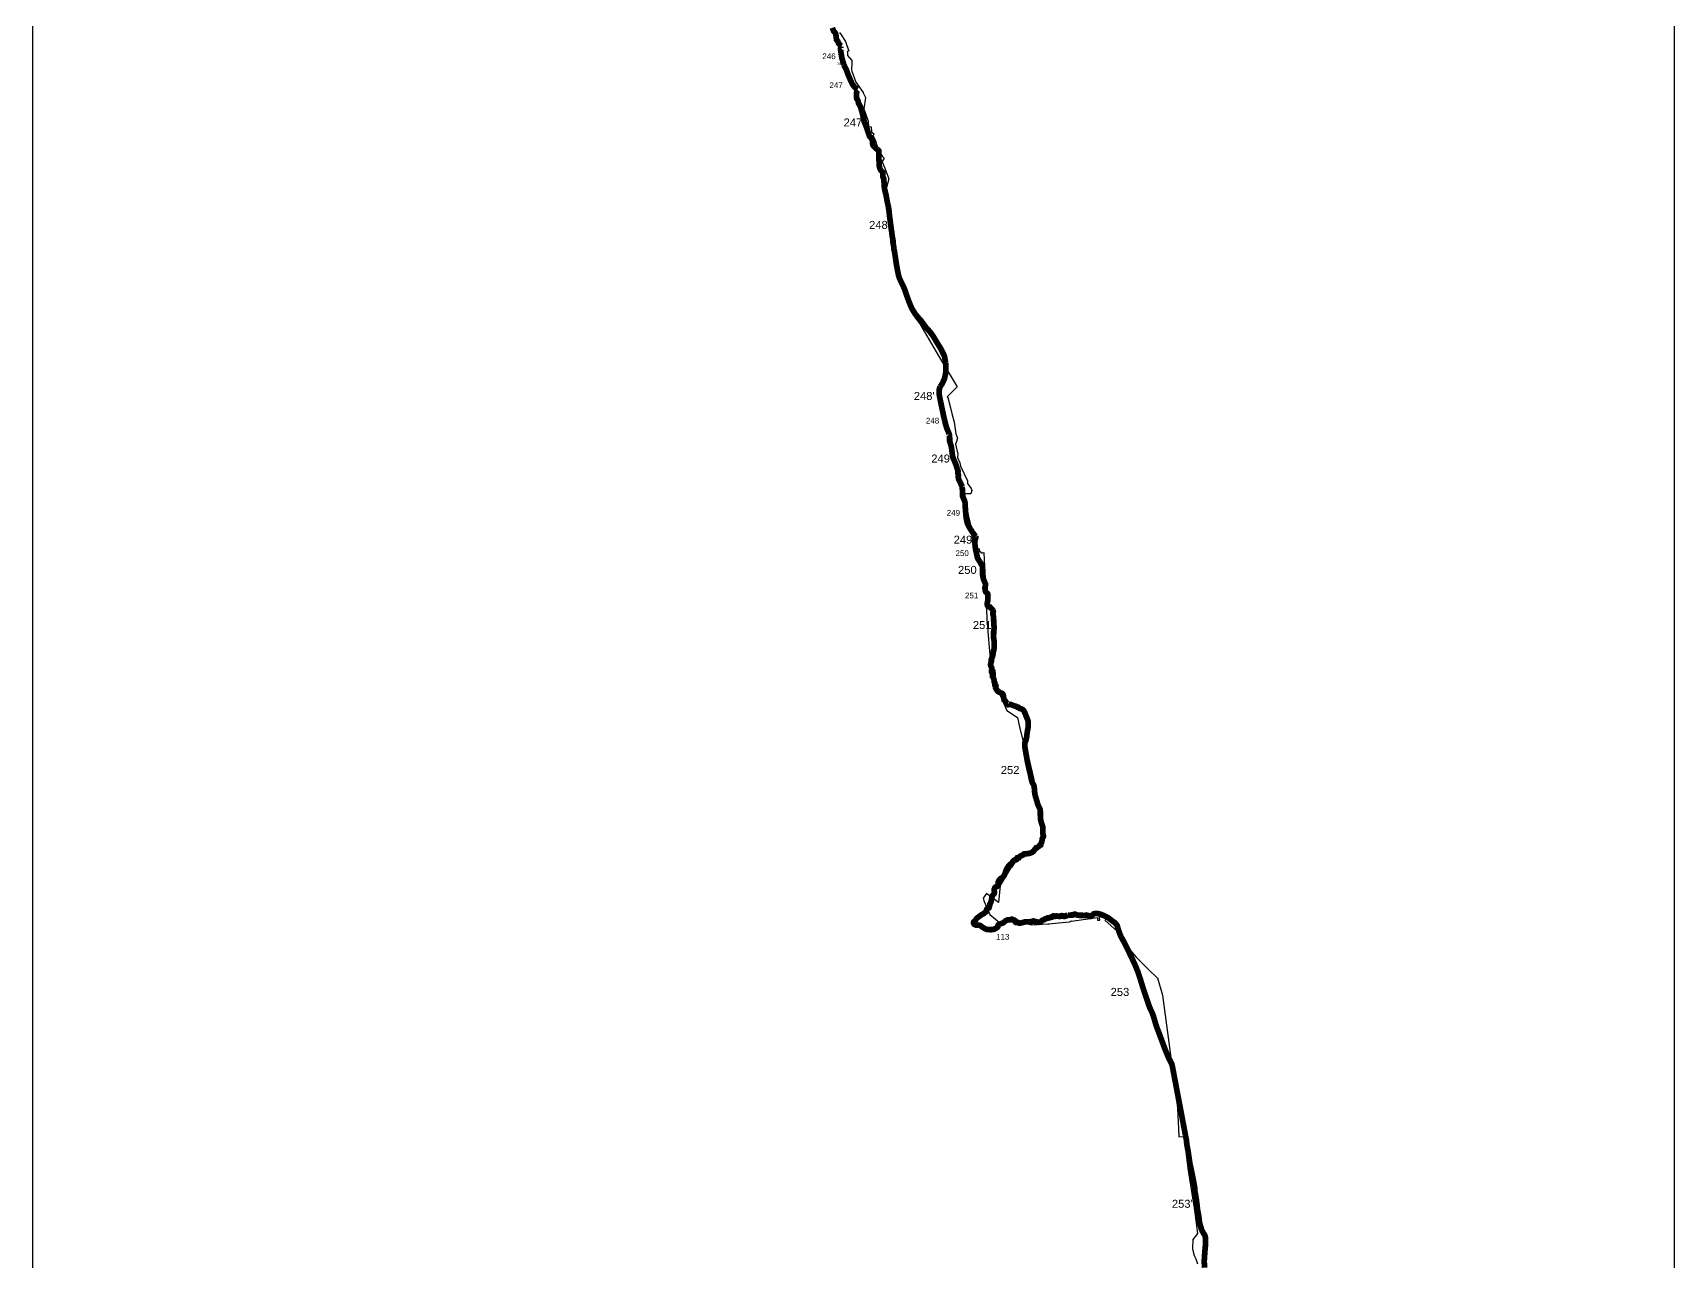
# Model space of a CAD drawing. Header units: metres. Extents: x 290946 to 378809, y 1824167 to 1998918.
# Drawn here: x 307379 to 321738, y 1889894 to 1900637 of the extents above; entities that cross this region are included whole.
import ezdxf

# ---------------------------------------------------------------- set-up
doc = ezdxf.new("R2010")
doc.units = ezdxf.units.M
for name, color, linetype in [('ARTIFICIALLY PROTECTED', 10, 'Continuous'), ('COASTLINE', 5, 'Continuous'), ('DISTRICT BOUNDRY', 86, 'Continuous'), ('NATURALLY PROTECTED', 3, 'Continuous'), ('UNPROTECTED', 130, 'Continuous'), ('UNPROTECTED DUE TO CREEK', 150, 'Continuous')]:
    doc.layers.add(name, color=color, linetype=linetype)
doc.styles.get("Standard").update_dxf_attribs({"font": 'arial.ttf'})
picture_1 = doc.add_image_def('image4.ecw', size_in_pixel=(478612, 2026941.0))

msp = doc.modelspace()

# ---------------------------------------------------------------- linework, layer by layer
at = {"layer": 'ARTIFICIALLY PROTECTED', "const_width": 50, "flags": 128}
for points in [[(314449, 1900504), (314445, 1900500), (314444, 1900498), (314444, 1900497), (314447, 1900481), (314448, 1900469), (314450, 1900460), (314457, 1900416), (314466, 1900388)], [(314474, 1900359), (314475, 1900357), (314481, 1900341), (314488, 1900331), (314495, 1900317), (314502, 1900298), (314508, 1900280), (314518, 1900256), (314530, 1900228), (314534, 1900218), (314549, 1900188), (314560, 1900172), (314569, 1900161), (314587, 1900147), (314595, 1900143)], [(315313, 1897448), (315322, 1897405), (315338, 1897328), (315353, 1897259), (315366, 1897208), (315376, 1897175), (315387, 1897151), (315395, 1897128)], [(315510, 1896667), (315511, 1896636), (315512, 1896588), (315515, 1896578), (315531, 1896543), (315535, 1896524), (315537, 1896477), (315540, 1896441), (315542, 1896425), (315543, 1896409), (315545, 1896394), (315547, 1896381), (315554, 1896350), (315573, 1896311), (315597, 1896272), (315611, 1896254), (315618, 1896243), (315621, 1896238), (315627, 1896231)], [(315622, 1896152), (315624, 1896136), (315628, 1896112), (315639, 1896066), (315643, 1896046), (315652, 1896028), (315662, 1896015)], [(315712, 1895822), (315713, 1895819), (315713, 1895808), (315709, 1895786), (315709, 1895778), (315710, 1895760), (315715, 1895747), (315721, 1895742), (315728, 1895737), (315733, 1895729), (315735, 1895719), (315734, 1895702), (315734, 1895681), (315731, 1895659), (315728, 1895648), (315728, 1895642), (315729, 1895634), (315731, 1895628), (315735, 1895622), (315740, 1895619), (315746, 1895617), (315753, 1895615), (315757, 1895610), (315765, 1895602), (315772, 1895594), (315778, 1895588), (315780, 1895585)]]:
    msp.add_lwpolyline(points, dxfattribs=at)
at = {"layer": 'COASTLINE', "flags": 128}
msp.add_lwpolyline([(314391, 1900645), (314398, 1900637), (314403, 1900628), (314405, 1900618), (314407, 1900601), (314409, 1900584), (314410, 1900577), (314414, 1900571), (314422, 1900561), (314426, 1900549), (314430, 1900542), (314440, 1900532), (314444, 1900527), (314447, 1900522), (314447, 1900514), (314447, 1900502), (314445, 1900500), (314444, 1900498), (314444, 1900497), (314447, 1900481), (314448, 1900469), (314450, 1900460), (314457, 1900416), (314466, 1900388), (314475, 1900357), (314481, 1900341), (314488, 1900331), (314495, 1900317), (314502, 1900298), (314508, 1900280), (314518, 1900256), (314530, 1900228), (314534, 1900218), (314549, 1900188), (314560, 1900172), (314569, 1900161), (314579, 1900149), (314582, 1900143), (314585, 1900134), (314586, 1900124), (314585, 1900111), (314585, 1900094), (314585, 1900084), (314586, 1900065), (314588, 1900059), (314593, 1900053), (314598, 1900044), (314600, 1900034), (314603, 1900020), (314609, 1900010), (314614, 1900001), (314620, 1899988), (314630, 1899956), (314640, 1899917), (314648, 1899883), (314653, 1899856), (314661, 1899841), (314672, 1899811), (314685, 1899772), (314698, 1899733), (314706, 1899724), (314720, 1899710), (314723, 1899704), (314724, 1899680), (314726, 1899663), (314728, 1899656), (314733, 1899648), (314754, 1899626), (314764, 1899619), (314769, 1899616), (314773, 1899613), (314778, 1899609), (314781, 1899604), (314781, 1899594), (314781, 1899585), (314780, 1899558), (314781, 1899545), (314782, 1899512), (314783, 1899484), (314785, 1899468), (314789, 1899452), (314798, 1899434), (314809, 1899423), (314815, 1899415), (314814, 1899407), (314814, 1899407), (314814, 1899397), (314814, 1899389), (314815, 1899380), (314818, 1899372), (314824, 1899361), (314825, 1899344), (314826, 1899319), (314826, 1899301), (314829, 1899281), (314832, 1899263), (314844, 1899216), (314851, 1899175), (314858, 1899141), (314864, 1899116), (314869, 1899082), (314875, 1899027), (314879, 1898999), (314881, 1898982), (314884, 1898956), (314887, 1898937), (314889, 1898920), (314891, 1898906), (314893, 1898899), (314895, 1898891), (314895, 1898879), (314896, 1898866), (314897, 1898858), (314900, 1898848), (314902, 1898835), (314904, 1898823), (314904, 1898804), (314905, 1898794), (314907, 1898786), (314908, 1898782), (314910, 1898770), (314911, 1898763), (314911, 1898759), (314911, 1898753), (314911, 1898747), (314912, 1898742), (314915, 1898735), (314918, 1898719), (314922, 1898692), (314926, 1898667), (314931, 1898633), (314934, 1898612), (314936, 1898601), (314946, 1898548), (314953, 1898514), (314960, 1898493), (314970, 1898470), (314993, 1898424), (315006, 1898393), (315014, 1898371), (315021, 1898348), (315038, 1898302), (315055, 1898258), (315070, 1898224), (315098, 1898179), (315120, 1898152), (315145, 1898125), (315192, 1898062), (315226, 1898024), (315255, 1897985), (315294, 1897920), (315321, 1897877), (315354, 1897810), (315365, 1897749), (315367, 1897670), (315355, 1897614), (315339, 1897578), (315332, 1897565), (315317, 1897543), (315313, 1897533), (315309, 1897520), (315307, 1897508), (315308, 1897485), (315310, 1897464), (315322, 1897405), (315338, 1897328), (315353, 1897259), (315366, 1897208), (315376, 1897175), (315387, 1897151), (315396, 1897127), (315399, 1897110), (315400, 1897089), (315400, 1897066), (315404, 1897052), (315415, 1897015), (315422, 1896961), (315425, 1896935), (315430, 1896918), (315447, 1896880), (315456, 1896857), (315461, 1896842), (315465, 1896826), (315470, 1896816), (315472, 1896810), (315473, 1896802), (315472, 1896794), (315471, 1896789), (315472, 1896783), (315474, 1896781), (315475, 1896777), (315476, 1896772), (315476, 1896764), (315475, 1896753), (315476, 1896743), (315478, 1896737), (315482, 1896725), (315485, 1896719), (315488, 1896714), (315500, 1896688), (315510, 1896667), (315511, 1896636), (315512, 1896588), (315515, 1896578), (315531, 1896543), (315535, 1896524), (315537, 1896477), (315540, 1896441), (315542, 1896425), (315543, 1896409), (315545, 1896394), (315547, 1896381), (315554, 1896350), (315573, 1896311), (315597, 1896272), (315611, 1896254), (315618, 1896243), (315621, 1896238), (315627, 1896231), (315629, 1896226), (315628, 1896219), (315625, 1896210), (315620, 1896202), (315619, 1896195), (315618, 1896192), (315618, 1896189), (315619, 1896184), (315620, 1896175), (315621, 1896164), (315622, 1896152), (315624, 1896136), (315628, 1896112), (315639, 1896066), (315643, 1896046), (315652, 1896028), (315664, 1896012), (315673, 1895995), (315680, 1895985), (315683, 1895977), (315687, 1895966), (315687, 1895954), (315687, 1895933), (315686, 1895913), (315687, 1895901), (315690, 1895886), (315695, 1895861), (315700, 1895847), (315709, 1895829), (315713, 1895819), (315713, 1895808), (315709, 1895786), (315709, 1895778), (315710, 1895760), (315715, 1895747), (315721, 1895742), (315728, 1895737), (315733, 1895729), (315735, 1895719), (315734, 1895702), (315734, 1895681), (315731, 1895659), (315728, 1895648), (315728, 1895642), (315729, 1895634), (315731, 1895628), (315735, 1895622), (315740, 1895619), (315746, 1895617), (315753, 1895615), (315757, 1895610), (315765, 1895602), (315772, 1895594), (315778, 1895588), (315781, 1895583), (315782, 1895575), (315780, 1895566), (315777, 1895561), (315777, 1895557), (315778, 1895551), (315781, 1895545), (315782, 1895536), (315783, 1895519), (315785, 1895501), (315785, 1895489), (315787, 1895461), (315789, 1895434), (315787, 1895413), (315785, 1895402), (315785, 1895387), (315784, 1895365), (315784, 1895353), (315785, 1895346), (315785, 1895341), (315786, 1895335), (315789, 1895317), (315789, 1895289), (315788, 1895251), (315787, 1895240), (315784, 1895231), (315782, 1895223), (315780, 1895208), (315778, 1895196), (315775, 1895183), (315771, 1895173), (315767, 1895164), (315764, 1895155), (315764, 1895150), (315766, 1895145), (315765, 1895141), (315762, 1895131), (315759, 1895122), (315758, 1895112), (315759, 1895102), (315764, 1895092), (315767, 1895085), (315768, 1895080), (315769, 1895075), (315769, 1895072), (315768, 1895069), (315769, 1895068), (315770, 1895067), (315772, 1895065), (315773, 1895064), (315774, 1895062), (315773, 1895061), (315772, 1895060), (315768, 1895056), (315766, 1895052), (315766, 1895048), (315767, 1895046), (315773, 1895044), (315776, 1895042), (315778, 1895040), (315779, 1895038), (315778, 1895034), (315778, 1895029), (315781, 1895026), (315781, 1895024), (315780, 1895021), (315779, 1895019), (315776, 1895018), (315774, 1895016), (315774, 1895013), (315774, 1895010), (315778, 1895007), (315780, 1895001), (315782, 1894996), (315784, 1894990), (315786, 1894985), (315788, 1894978), (315789, 1894973), (315789, 1894968), (315788, 1894965), (315788, 1894962), (315789, 1894960), (315792, 1894957), (315792, 1894956), (315793, 1894955), (315795, 1894952), (315796, 1894949), (315795, 1894944), (315795, 1894939), (315795, 1894936), (315795, 1894934), (315798, 1894931), (315801, 1894928), (315802, 1894926), (315804, 1894925), (315804, 1894923), (315804, 1894919), (315802, 1894917), (315801, 1894914), (315801, 1894911), (315802, 1894909), (315805, 1894905), (315806, 1894902), (315806, 1894900), (315809, 1894895), (315812, 1894892), (315816, 1894884), (315820, 1894879), (315826, 1894875), (315832, 1894871), (315837, 1894870), (315841, 1894867), (315847, 1894864), (315853, 1894862), (315860, 1894859), (315865, 1894854), (315868, 1894847), (315870, 1894840), (315872, 1894827), (315874, 1894817), (315874, 1894808), (315876, 1894802), (315880, 1894799), (315883, 1894796), (315886, 1894794), (315890, 1894788), (315893, 1894782), (315898, 1894772), (315900, 1894767), (315906, 1894761), (315909, 1894760), (315917, 1894762), (315922, 1894763), (315927, 1894764), (315935, 1894763), (315943, 1894759), (315951, 1894755), (315963, 1894752), (315976, 1894748), (315987, 1894742), (315990, 1894740), (315994, 1894740), (315997, 1894740), (316000, 1894739), (316003, 1894737), (316007, 1894732), (316010, 1894729), (316016, 1894727), (316026, 1894725), (316029, 1894724), (316035, 1894721), (316041, 1894717), (316046, 1894712), (316050, 1894706), (316055, 1894695), (316061, 1894682), (316065, 1894672), (316071, 1894655), (316080, 1894635), (316085, 1894621), (316087, 1894605), (316086, 1894563), (316077, 1894511), (316073, 1894474), (316066, 1894447), (316059, 1894433), (316057, 1894419), (316057, 1894400), (316060, 1894376), (316067, 1894337), (316074, 1894297), (316081, 1894258), (316085, 1894240), (316090, 1894217), (316096, 1894190), (316104, 1894161), (316108, 1894140), (316116, 1894101), (316122, 1894081), (316128, 1894070), (316134, 1894060), (316138, 1894051), (316140, 1894040), (316141, 1894023), (316144, 1893990), (316147, 1893970), (316151, 1893957), (316159, 1893931), (316164, 1893913), (316169, 1893896), (316171, 1893890), (316174, 1893880), (316180, 1893868), (316185, 1893859), (316191, 1893845), (316193, 1893827), (316193, 1893795), (316195, 1893759), (316199, 1893740), (316209, 1893710), (316214, 1893695), (316216, 1893679), (316214, 1893655), (316214, 1893643), (316216, 1893631), (316219, 1893621), (316220, 1893608), (316218, 1893603), (316213, 1893597), (316210, 1893589), (316209, 1893580), (316206, 1893563), (316200, 1893547), (316193, 1893538), (316186, 1893528), (316177, 1893520), (316164, 1893510), (316160, 1893510), (316156, 1893509), (316154, 1893505), (316141, 1893490), (316132, 1893478), (316120, 1893469), (316109, 1893464), (316095, 1893460), (316078, 1893458), (316065, 1893457), (316053, 1893456), (316049, 1893455), (316047, 1893453), (316043, 1893448), (316037, 1893445), (316031, 1893441), (316023, 1893439), (316015, 1893436), (316010, 1893431), (316008, 1893426), (316006, 1893423), (315997, 1893423), (315991, 1893422), (315987, 1893417), (315986, 1893412), (315985, 1893409), (315984, 1893406), (315982, 1893405), (315977, 1893404), (315973, 1893403), (315969, 1893403), (315965, 1893400), (315961, 1893397), (315957, 1893395), (315952, 1893388), (315948, 1893381), (315945, 1893375), (315941, 1893370), (315933, 1893367), (315925, 1893360), (315914, 1893348), (315904, 1893333), (315894, 1893315), (315886, 1893290), (315881, 1893275), (315872, 1893260), (315860, 1893249), (315843, 1893238), (315834, 1893228), (315830, 1893220), (315825, 1893210), (315824, 1893200), (315824, 1893189), (315822, 1893178), (315813, 1893171), (315803, 1893167), (315795, 1893159), (315790, 1893147), (315790, 1893133), (315792, 1893120), (315790, 1893109), (315781, 1893100), (315774, 1893089), (315769, 1893079), (315767, 1893063), (315764, 1893047), (315760, 1893032), (315752, 1893018), (315750, 1893005), (315747, 1892992), (315743, 1892983), (315734, 1892980), (315727, 1892976), (315721, 1892966), (315720, 1892953), (315711, 1892944), (315696, 1892933), (315679, 1892924), (315656, 1892908), (315641, 1892896), (315633, 1892889), (315627, 1892878), (315624, 1892871), (315617, 1892867), (315610, 1892861), (315609, 1892852), (315614, 1892841), (315620, 1892839), (315628, 1892834), (315634, 1892832), (315648, 1892832), (315660, 1892832), (315668, 1892829), (315685, 1892816), (315710, 1892801), (315730, 1892795), (315758, 1892793), (315776, 1892794), (315788, 1892797), (315804, 1892805), (315817, 1892814), (315821, 1892819), (315822, 1892827), (315824, 1892834), (315833, 1892841), (315851, 1892847), (315868, 1892853), (315879, 1892862), (315893, 1892873), (315908, 1892879), (315922, 1892879), (315928, 1892879), (315933, 1892881), (315938, 1892883), (315942, 1892885), (315945, 1892885), (315947, 1892884), (315950, 1892882), (315951, 1892881), (315953, 1892881), (315956, 1892881), (315959, 1892880), (315963, 1892879), (315966, 1892877), (315968, 1892874), (315970, 1892873), (315972, 1892872), (315973, 1892871), (315973, 1892869), (315973, 1892867), (315972, 1892865), (315975, 1892860), (315980, 1892856), (315984, 1892856), (315986, 1892856), (315991, 1892857), (315995, 1892857), (316000, 1892856), (316003, 1892853), (316005, 1892851), (316008, 1892850), (316018, 1892850), (316029, 1892854), (316040, 1892856), (316050, 1892860), (316061, 1892861), (316070, 1892862), (316083, 1892861), (316099, 1892862), (316110, 1892863), (316120, 1892866), (316129, 1892869), (316135, 1892869), (316145, 1892866), (316153, 1892861), (316157, 1892860), (316160, 1892861), (316166, 1892861), (316172, 1892858), (316179, 1892857), (316186, 1892858), (316192, 1892860), (316200, 1892865), (316205, 1892870), (316210, 1892875), (316213, 1892877), (316218, 1892878), (316222, 1892879), (316225, 1892880), (316229, 1892884), (316233, 1892887), (316238, 1892889), (316242, 1892889), (316246, 1892890), (316250, 1892893), (316253, 1892895), (316255, 1892896), (316262, 1892895), (316265, 1892896), (316274, 1892897), (316281, 1892902), (316287, 1892904), (316291, 1892904), (316294, 1892904), (316296, 1892907), (316300, 1892910), (316304, 1892911), (316307, 1892913), (316313, 1892913), (316319, 1892911), (316323, 1892910), (316325, 1892910), (316329, 1892912), (316333, 1892913), (316338, 1892913), (316344, 1892912), (316350, 1892912), (316355, 1892910), (316359, 1892909), (316363, 1892909), (316367, 1892910), (316371, 1892912), (316375, 1892915), (316378, 1892916), (316381, 1892915), (316385, 1892913), (316388, 1892913), (316390, 1892914), (316392, 1892914), (316395, 1892913), (316397, 1892911), (316400, 1892910), (316403, 1892910), (316407, 1892910), (316411, 1892911), (316414, 1892915), (316417, 1892916), (316420, 1892916), (316424, 1892916), (316426, 1892916), (316429, 1892918), (316432, 1892919), (316435, 1892920), (316443, 1892920), (316452, 1892920), (316459, 1892919), (316463, 1892919), (316465, 1892919), (316466, 1892921), (316467, 1892923), (316469, 1892924), (316473, 1892924), (316476, 1892923), (316479, 1892923), (316481, 1892925), (316485, 1892926), (316487, 1892926), (316490, 1892927), (316492, 1892928), (316493, 1892929), (316495, 1892929), (316496, 1892929), (316498, 1892927), (316500, 1892926), (316503, 1892925), (316506, 1892925), (316510, 1892923), (316514, 1892922), (316518, 1892921), (316521, 1892921), (316525, 1892921), (316527, 1892920), (316532, 1892919), (316536, 1892919), (316539, 1892918), (316541, 1892919), (316543, 1892919), (316546, 1892919), (316548, 1892919), (316550, 1892918), (316554, 1892919), (316558, 1892920), (316562, 1892919), (316567, 1892917), (316570, 1892917), (316572, 1892918), (316575, 1892918), (316578, 1892918), (316582, 1892917), (316586, 1892917), (316589, 1892918), (316593, 1892920), (316597, 1892921), (316599, 1892920), (316602, 1892918), (316606, 1892918), (316609, 1892918), (316613, 1892917), (316616, 1892915), (316620, 1892913), (316624, 1892913), (316627, 1892912), (316631, 1892909), (316634, 1892909), (316636, 1892910), (316640, 1892912), (316643, 1892915), (316646, 1892917), (316650, 1892923), (316656, 1892928), (316661, 1892932), (316669, 1892934), (316676, 1892935), (316685, 1892935), (316696, 1892934), (316705, 1892932), (316726, 1892926), (316752, 1892915), (316774, 1892904), (316795, 1892892), (316813, 1892877), (316827, 1892866), (316845, 1892854), (316855, 1892843), (316865, 1892830), (316871, 1892810), (316880, 1892779), (316888, 1892758), (316899, 1892731), (316916, 1892702), (316938, 1892660), (316964, 1892608), (316984, 1892565), (317019, 1892491), (317047, 1892424), (317070, 1892353), (317087, 1892298), (317120, 1892199), (317148, 1892116), (317166, 1892078), (317180, 1892044), (317207, 1891953), (317248, 1891844), (317284, 1891747), (317313, 1891677), (317344, 1891616), (317470, 1890959), (317475, 1890912), (317486, 1890854), (317501, 1890749), (317514, 1890690), (317524, 1890642), (317532, 1890602), (317543, 1890541), (317546, 1890503), (317558, 1890434), (317564, 1890384), (317568, 1890346), (317572, 1890326), (317578, 1890293), (317582, 1890266), (317585, 1890234), (317590, 1890216), (317597, 1890192), (317604, 1890170), (317610, 1890156), (317621, 1890137), (317629, 1890126), (317634, 1890115), (317636, 1890107), (317639, 1890089), (317639, 1890069), (317638, 1890039), (317636, 1890018), (317632, 1889975), (317629, 1889924), (317626, 1889890)], dxfattribs=at)
at = {"layer": 'DISTRICT BOUNDRY'}
msp.add_polyline3d([(314436, 1900641, 0), (314452, 1900620, 0), (314489, 1900560, 0), (314519, 1900478, 0), (314504, 1900474, 0), (314507, 1900461, 0), (314505, 1900440, 0), (314545, 1900395, 0), (314543, 1900377, 0), (314541, 1900312, 0), (314544, 1900302, 0), (314579, 1900206, 0), (314643, 1900114, 0), (314643, 1900112, 0), (314665, 1900070, 0), (314649, 1899973, 0), (314687, 1899864, 0), (314690, 1899818, 0), (314712, 1899814, 0), (314715, 1899770, 0), (314739, 1899751, 0), (314729, 1899738, 0), (314749, 1899700, 0), (314774, 1899617, 0), (314766, 1899608, 0), (314771, 1899586, 0), (314802, 1899572, 0), (314808, 1899557, 0), (314826, 1899542, 0), (314809, 1899513, 0), (314810, 1899508, 0), (314833, 1899452, 0), (314868, 1899359, 0), (314841, 1899260, 0), (314891, 1899034, 0), (314892, 1899029, 0), (314897, 1898997, 0), (314918, 1898812, 0), (314920, 1898794, 0), (314920, 1898792, 0), (314923, 1898773, 0), (314937, 1898663, 0), (314941, 1898655, 0), (314932, 1898653, 0), (314942, 1898603, 0), (314946, 1898583, 0), (314955, 1898538, 0), (314959, 1898513, 0), (314963, 1898491, 0), (314970, 1898435, 0), (314984, 1898400, 0), (314998, 1898376, 0), (315006, 1898354, 0), (315020, 1898331, 0), (315026, 1898318, 0), (315033, 1898301, 0), (315046, 1898270, 0), (315051, 1898255, 0), (315074, 1898198, 0), (315079, 1898183, 0), (315084, 1898165, 0), (315095, 1898151, 0), (315137, 1898096, 0), (315139, 1898093, 0), (315302, 1897813, 0), (315466, 1897541, 0), (315423, 1897498, 0), (315378, 1897453, 0), (315389, 1897437, 0), (315388, 1897436, 0), (315406, 1897357, 0), (315420, 1897307, 0), (315439, 1897231, 0), (315455, 1897131, 0), (315469, 1897092, 0), (315458, 1897054, 0), (315450, 1897040, 0), (315472, 1896951, 0), (315469, 1896922, 0), (315490, 1896875, 0), (315495, 1896846, 0), (315556, 1896720, 0), (315557, 1896696, 0), (315589, 1896651, 0), (315594, 1896633, 0), (315587, 1896615, 0), (315586, 1896604, 0), (315565, 1896604, 0), (315543, 1896605, 0), (315531, 1896607, 0), (315548, 1896513, 0), (315562, 1896420, 0), (315579, 1896345, 0), (315591, 1896246, 0), (315604, 1896194, 0), (315615, 1896110, 0), (315643, 1896123, 0), (315657, 1896123, 0), (315660, 1896097, 0), (315667, 1896100, 0), (315674, 1896089, 0), (315688, 1896089, 0), (315698, 1896092, 0), (315702, 1896028, 0), (315712, 1895812, 0), (315718, 1895688, 0), (315726, 1895510, 0), (315743, 1895296, 0), (315768, 1895011, 0), (315784, 1894979, 0), (315828, 1894876, 0), (315900, 1894709, 0), (315992, 1894648, 0), (316015, 1894553, 0), (316046, 1894428, 0), (316062, 1894416, 0), (316134, 1894117, 0), (316195, 1893781, 0), (316222, 1893602, 0), (316212, 1893519, 0), (316172, 1893503, 0), (316003, 1893428, 0), (315940, 1893338, 0), (315937, 1893340, 0), (315843, 1893181, 0), (315826, 1893032, 0), (315722, 1893111, 0), (315692, 1893069, 0), (315702, 1893040, 0), (315733, 1892966, 0), (315751, 1892926, 0), (315851, 1892844, 0), (315953, 1892884, 0), (315957, 1892881, 0), (316114, 1892837, 0), (316259, 1892845, 0), (316271, 1892843, 0), (316352, 1892852, 0), (316448, 1892863, 0), (316457, 1892864, 0), (316462, 1892870, 0), (316465, 1892869, 0), (316692, 1892899, 0), (316693, 1892876, 0), (316713, 1892876, 0), (316712, 1892897, 0), (316715, 1892907, 0), (316769, 1892912, 0), (316759, 1892874, 0), (316861, 1892783, 0), (316924, 1892684, 0), (316982, 1892610, 0), (317030, 1892552, 0), (317140, 1892445, 0), (317217, 1892370, 0), (317218, 1892372, 0), (317262, 1892220, 0), (317261, 1892220, 0), (317335, 1891674, 0), (317342, 1891649, 0), (317394, 1891231, 0), (317406, 1890991, 0), (317406, 1890986, 0), (317406, 1890981, 0), (317449, 1890983, 0), (317487, 1890688, 0), (317542, 1890339, 0), (317567, 1890137, 0), (317527, 1890083, 0), (317525, 1890002, 0), (317529, 1889976, 0), (317539, 1889943, 0), (317552, 1889914, 0), (317568, 1889871, 0)], dxfattribs=at)
at = {"layer": 'NATURALLY PROTECTED', "const_width": 50, "flags": 128}
for points in [[(314374, 1900681), (314382, 1900659), (314386, 1900650), (314391, 1900645), (314398, 1900637), (314403, 1900628), (314405, 1900618), (314407, 1900601), (314409, 1900584), (314410, 1900577), (314414, 1900571), (314422, 1900561), (314426, 1900549), (314430, 1900542), (314440, 1900532), (314444, 1900527), (314448, 1900523), (314455, 1900520)], [(314466, 1900388), (314474, 1900359)], [(314598, 1900135), (314587, 1900122), (314585, 1900111), (314585, 1900094), (314585, 1900084), (314586, 1900065), (314588, 1900059), (314593, 1900053), (314598, 1900044), (314600, 1900034), (314603, 1900020), (314609, 1900010), (314614, 1900001), (314620, 1899988), (314630, 1899956), (314640, 1899917), (314648, 1899883), (314653, 1899856), (314661, 1899841), (314672, 1899811), (314685, 1899772), (314698, 1899733), (314706, 1899724), (314720, 1899710), (314723, 1899704), (314724, 1899680), (314726, 1899663), (314728, 1899656), (314733, 1899648), (314754, 1899626), (314764, 1899619), (314769, 1899616), (314773, 1899613)], [(314781, 1899594), (314781, 1899585), (314780, 1899558), (314781, 1899545), (314782, 1899512), (314783, 1899484), (314785, 1899468), (314789, 1899452), (314798, 1899434), (314809, 1899423), (314815, 1899415), (314814, 1899407), (314814, 1899407), (314814, 1899397), (314814, 1899389), (314815, 1899380), (314818, 1899372), (314824, 1899361), (314825, 1899344), (314826, 1899319), (314826, 1899301), (314829, 1899281), (314832, 1899263), (314844, 1899216), (314851, 1899175), (314858, 1899141), (314864, 1899116), (314869, 1899082), (314875, 1899027), (314879, 1898999), (314881, 1898982), (314884, 1898956), (314887, 1898937), (314889, 1898920), (314891, 1898906), (314893, 1898899), (314895, 1898891), (314895, 1898879), (314896, 1898866), (314897, 1898858), (314900, 1898848), (314902, 1898835), (314904, 1898823), (314904, 1898804), (314905, 1898794), (314907, 1898786), (314908, 1898782), (314910, 1898770), (314911, 1898763), (314911, 1898759), (314911, 1898753), (314911, 1898747), (314912, 1898742), (314915, 1898735), (314918, 1898719), (314922, 1898692), (314926, 1898667), (314931, 1898633), (314934, 1898612), (314936, 1898601), (314946, 1898548), (314953, 1898514), (314960, 1898493), (314970, 1898470), (314993, 1898424), (315006, 1898393), (315014, 1898371), (315021, 1898348), (315038, 1898302), (315055, 1898258), (315070, 1898224), (315098, 1898179), (315120, 1898152), (315145, 1898125), (315192, 1898062), (315226, 1898024), (315255, 1897985), (315294, 1897920), (315321, 1897877), (315354, 1897810), (315365, 1897749)], [(315317, 1897543), (315313, 1897533), (315309, 1897520), (315307, 1897508), (315308, 1897485), (315310, 1897464), (315313, 1897448)], [(315395, 1897128), (315396, 1897127), (315399, 1897110), (315400, 1897089), (315400, 1897066), (315404, 1897052), (315415, 1897015), (315422, 1896961), (315425, 1896935), (315430, 1896918), (315447, 1896880), (315456, 1896857), (315461, 1896842), (315465, 1896826), (315470, 1896816), (315472, 1896810), (315473, 1896802), (315472, 1896794), (315471, 1896789), (315472, 1896783), (315474, 1896781), (315475, 1896777), (315476, 1896772), (315476, 1896764), (315475, 1896753), (315476, 1896743), (315478, 1896737), (315482, 1896725), (315485, 1896719), (315488, 1896714), (315500, 1896688), (315510, 1896667)], [(315627, 1896231), (315627, 1896231), (315629, 1896226), (315628, 1896219), (315625, 1896210), (315620, 1896202), (315619, 1896195), (315618, 1896192), (315618, 1896189), (315619, 1896184), (315620, 1896175), (315621, 1896164), (315622, 1896152)], [(315662, 1896015), (315664, 1896012), (315673, 1895995), (315680, 1895985), (315683, 1895977), (315687, 1895966), (315687, 1895954), (315687, 1895933), (315686, 1895913), (315687, 1895901), (315690, 1895886), (315695, 1895861), (315700, 1895847), (315709, 1895829), (315712, 1895822)], [(315780, 1895585), (315781, 1895583), (315782, 1895575), (315780, 1895566), (315777, 1895561), (315777, 1895557), (315778, 1895551), (315781, 1895545), (315782, 1895536), (315783, 1895519), (315785, 1895501), (315785, 1895489), (315787, 1895461), (315789, 1895434), (315787, 1895413), (315785, 1895402), (315785, 1895387), (315784, 1895365), (315784, 1895353), (315785, 1895346), (315785, 1895341), (315786, 1895335), (315789, 1895317), (315789, 1895307), (315789, 1895289), (315788, 1895251), (315787, 1895240), (315784, 1895231), (315782, 1895223), (315780, 1895208), (315778, 1895196), (315775, 1895183), (315771, 1895173), (315767, 1895164), (315764, 1895155), (315764, 1895150), (315766, 1895145), (315765, 1895141), (315762, 1895131), (315759, 1895122), (315758, 1895112), (315759, 1895102), (315764, 1895092), (315767, 1895085), (315768, 1895080), (315769, 1895075), (315769, 1895072), (315768, 1895069), (315769, 1895068), (315770, 1895067), (315772, 1895065), (315773, 1895064), (315774, 1895062), (315773, 1895061), (315772, 1895060), (315768, 1895056), (315766, 1895052), (315766, 1895048), (315767, 1895046), (315773, 1895044), (315776, 1895042), (315778, 1895040), (315779, 1895038), (315778, 1895034), (315778, 1895029), (315781, 1895026), (315781, 1895024), (315780, 1895021), (315779, 1895019), (315776, 1895018), (315774, 1895016), (315774, 1895013), (315774, 1895010), (315778, 1895007), (315780, 1895001), (315782, 1894996), (315784, 1894990), (315786, 1894985), (315788, 1894978), (315789, 1894973), (315789, 1894968), (315788, 1894965), (315788, 1894962), (315789, 1894960), (315792, 1894957), (315792, 1894956), (315793, 1894955), (315795, 1894952), (315796, 1894949), (315795, 1894944), (315795, 1894939), (315795, 1894936), (315795, 1894934), (315798, 1894931), (315801, 1894928), (315802, 1894926), (315804, 1894925), (315804, 1894923), (315804, 1894919), (315802, 1894917), (315801, 1894914), (315801, 1894911), (315802, 1894909), (315805, 1894905), (315806, 1894902), (315806, 1894900), (315809, 1894895), (315812, 1894892), (315816, 1894884), (315820, 1894879), (315826, 1894875), (315832, 1894871), (315837, 1894870), (315841, 1894867), (315847, 1894864), (315853, 1894862), (315860, 1894859), (315865, 1894854), (315868, 1894847), (315870, 1894840), (315872, 1894827), (315874, 1894817), (315874, 1894808), (315876, 1894802), (315880, 1894799), (315883, 1894796), (315886, 1894794), (315890, 1894788), (315893, 1894782), (315898, 1894772), (315900, 1894767), (315906, 1894761), (315909, 1894760), (315916, 1894762)], [(315916, 1894762), (315917, 1894762), (315922, 1894763), (315927, 1894764), (315935, 1894763), (315943, 1894759), (315951, 1894755), (315963, 1894752), (315976, 1894748), (315987, 1894742), (315990, 1894740), (315994, 1894740), (315997, 1894740), (316000, 1894739), (316003, 1894737), (316007, 1894732), (316010, 1894729), (316016, 1894727), (316026, 1894725), (316029, 1894724), (316035, 1894721), (316041, 1894717), (316046, 1894712), (316050, 1894706), (316055, 1894695), (316061, 1894682), (316065, 1894672), (316071, 1894655), (316080, 1894635), (316085, 1894621), (316087, 1894605), (316086, 1894563), (316077, 1894511), (316073, 1894474), (316066, 1894447), (316059, 1894433), (316057, 1894419), (316057, 1894400), (316060, 1894376), (316067, 1894337), (316074, 1894297), (316081, 1894258), (316085, 1894240), (316090, 1894217), (316096, 1894190), (316104, 1894161), (316108, 1894140), (316116, 1894101), (316122, 1894081), (316128, 1894070), (316134, 1894060), (316138, 1894051), (316140, 1894040), (316141, 1894023), (316144, 1893990), (316147, 1893970), (316151, 1893957), (316159, 1893931), (316164, 1893913), (316169, 1893896), (316171, 1893890), (316174, 1893880), (316180, 1893868), (316185, 1893859), (316191, 1893845), (316193, 1893827), (316193, 1893795), (316195, 1893759), (316199, 1893740), (316209, 1893710), (316214, 1893695), (316216, 1893679), (316214, 1893655), (316214, 1893643), (316216, 1893631), (316219, 1893621), (316220, 1893608), (316218, 1893603), (316213, 1893597), (316210, 1893589), (316209, 1893580), (316206, 1893563), (316200, 1893547), (316193, 1893538), (316186, 1893528), (316177, 1893520), (316164, 1893510), (316160, 1893510), (316156, 1893509), (316154, 1893505), (316141, 1893490), (316132, 1893478), (316120, 1893469), (316109, 1893464), (316095, 1893460), (316078, 1893458), (316065, 1893457)], [(316435, 1892920), (316435, 1892920), (316443, 1892920), (316452, 1892920), (316459, 1892919), (316463, 1892919), (316465, 1892919), (316466, 1892921), (316467, 1892923), (316469, 1892924), (316473, 1892924), (316476, 1892923), (316479, 1892923), (316481, 1892925), (316485, 1892926), (316487, 1892926), (316490, 1892927), (316492, 1892928), (316493, 1892929), (316495, 1892929), (316496, 1892929), (316498, 1892927), (316500, 1892926), (316503, 1892925), (316506, 1892925), (316510, 1892923), (316514, 1892922), (316518, 1892921), (316521, 1892921), (316525, 1892921), (316527, 1892920), (316532, 1892919), (316536, 1892919), (316539, 1892918), (316541, 1892919), (316543, 1892919), (316546, 1892919), (316548, 1892919), (316550, 1892918), (316554, 1892919), (316558, 1892920), (316562, 1892919), (316567, 1892917), (316570, 1892917), (316572, 1892918), (316575, 1892918), (316578, 1892918), (316582, 1892917), (316586, 1892917), (316589, 1892918), (316593, 1892920), (316597, 1892921), (316599, 1892920), (316602, 1892918), (316606, 1892918), (316609, 1892918), (316613, 1892917), (316616, 1892915), (316620, 1892913), (316624, 1892913), (316627, 1892912), (316631, 1892909), (316634, 1892909), (316636, 1892910), (316640, 1892912), (316643, 1892915), (316646, 1892917), (316650, 1892923), (316656, 1892928), (316661, 1892932), (316669, 1892934), (316676, 1892935), (316685, 1892935), (316696, 1892934), (316705, 1892932), (316726, 1892926), (316752, 1892915), (316774, 1892904), (316795, 1892892), (316813, 1892877), (316827, 1892866), (316845, 1892854), (316855, 1892843), (316865, 1892830), (316871, 1892810), (316880, 1892779), (316888, 1892758), (316899, 1892731), (316916, 1892702), (316938, 1892660), (316964, 1892608), (316984, 1892565), (317019, 1892491), (317047, 1892424), (317070, 1892353), (317087, 1892298), (317120, 1892199), (317148, 1892116), (317166, 1892078), (317180, 1892044), (317207, 1891953), (317248, 1891844), (317284, 1891747), (317313, 1891677), (317344, 1891616), (317348, 1891598)], [(317631, 1889837), (317628, 1889871), (317626, 1889890), (317629, 1889924), (317632, 1889975), (317636, 1890018), (317638, 1890039), (317639, 1890069), (317639, 1890089), (317636, 1890107), (317634, 1890115), (317629, 1890126), (317621, 1890137), (317610, 1890156), (317604, 1890170), (317597, 1890192), (317590, 1890216), (317585, 1890234), (317582, 1890266), (317578, 1890293), (317572, 1890326), (317568, 1890346), (317564, 1890384), (317558, 1890434), (317546, 1890503), (317543, 1890541), (317532, 1890602), (317524, 1890642), (317514, 1890690), (317501, 1890749), (317486, 1890854), (317475, 1890912), (317470, 1890959), (317463, 1890993)]]:
    msp.add_lwpolyline(points, dxfattribs=at)
at = {"layer": 'UNPROTECTED', "const_width": 50, "flags": 128}
msp.add_lwpolyline([(316065, 1893457), (316053, 1893456), (316049, 1893455), (316047, 1893453), (316043, 1893448), (316037, 1893445), (316031, 1893441), (316023, 1893439), (316015, 1893436), (316010, 1893431), (316008, 1893426), (316006, 1893423), (315997, 1893423), (315991, 1893422), (315987, 1893417), (315986, 1893412), (315985, 1893409), (315984, 1893406), (315982, 1893405), (315977, 1893404), (315973, 1893403), (315969, 1893403), (315965, 1893400), (315961, 1893397), (315957, 1893395), (315952, 1893388), (315948, 1893381), (315945, 1893375), (315941, 1893370), (315933, 1893367), (315925, 1893360), (315914, 1893348), (315904, 1893333), (315894, 1893315), (315886, 1893290), (315881, 1893275), (315872, 1893260), (315860, 1893249), (315843, 1893238), (315834, 1893228), (315830, 1893220), (315825, 1893210), (315824, 1893200), (315824, 1893189), (315822, 1893178), (315813, 1893171), (315803, 1893167), (315795, 1893159), (315790, 1893147), (315790, 1893133), (315792, 1893120), (315790, 1893109), (315781, 1893100), (315774, 1893089), (315769, 1893079), (315767, 1893063), (315764, 1893047), (315760, 1893032), (315752, 1893018), (315750, 1893005), (315747, 1892992), (315743, 1892983), (315734, 1892980), (315727, 1892976), (315721, 1892966), (315720, 1892953), (315711, 1892944), (315696, 1892933), (315679, 1892924), (315656, 1892908), (315641, 1892896), (315633, 1892889), (315627, 1892878), (315624, 1892871), (315617, 1892867), (315610, 1892861), (315609, 1892852), (315614, 1892841), (315620, 1892839), (315628, 1892834), (315634, 1892832), (315648, 1892832), (315660, 1892832), (315668, 1892829), (315685, 1892816), (315710, 1892801), (315730, 1892795), (315758, 1892793), (315776, 1892794), (315788, 1892797), (315804, 1892805), (315817, 1892814), (315821, 1892819), (315822, 1892827), (315824, 1892834), (315833, 1892841), (315851, 1892847), (315868, 1892853), (315879, 1892862), (315893, 1892873), (315908, 1892879), (315922, 1892879), (315928, 1892879), (315933, 1892881), (315938, 1892883), (315942, 1892885), (315945, 1892885), (315947, 1892884), (315950, 1892882), (315951, 1892881), (315953, 1892881), (315956, 1892881), (315959, 1892880), (315963, 1892879), (315966, 1892877), (315968, 1892874), (315970, 1892873), (315972, 1892872), (315973, 1892871), (315973, 1892869), (315973, 1892867), (315972, 1892865), (315975, 1892860), (315980, 1892856), (315984, 1892856), (315986, 1892856), (315991, 1892857), (315995, 1892857), (316000, 1892856), (316003, 1892853), (316005, 1892851), (316008, 1892850), (316018, 1892850), (316029, 1892854), (316040, 1892856), (316050, 1892860), (316061, 1892861), (316070, 1892862), (316083, 1892861), (316099, 1892862), (316110, 1892863), (316120, 1892866), (316129, 1892869), (316135, 1892869), (316145, 1892866), (316153, 1892861), (316157, 1892860), (316160, 1892861), (316166, 1892861), (316172, 1892858), (316179, 1892857), (316186, 1892858), (316192, 1892860), (316200, 1892865), (316205, 1892870), (316210, 1892875), (316213, 1892877), (316218, 1892878), (316222, 1892879), (316225, 1892880), (316229, 1892884), (316233, 1892887), (316238, 1892889), (316242, 1892889), (316246, 1892890), (316250, 1892893), (316253, 1892895), (316255, 1892896), (316262, 1892895), (316265, 1892896), (316274, 1892897), (316281, 1892902), (316287, 1892904), (316291, 1892904), (316294, 1892904), (316296, 1892907), (316300, 1892910), (316304, 1892911), (316307, 1892913), (316313, 1892913), (316319, 1892911), (316323, 1892910), (316325, 1892910), (316329, 1892912), (316333, 1892913), (316338, 1892913), (316344, 1892912), (316350, 1892912), (316355, 1892910), (316359, 1892909), (316363, 1892909), (316367, 1892910), (316371, 1892912), (316375, 1892915), (316378, 1892916), (316381, 1892915), (316385, 1892913), (316388, 1892913), (316390, 1892914), (316392, 1892914), (316395, 1892913), (316397, 1892911), (316400, 1892910), (316403, 1892910), (316407, 1892910), (316411, 1892911), (316414, 1892915), (316417, 1892916), (316420, 1892916), (316424, 1892916), (316426, 1892916), (316429, 1892918), (316432, 1892919), (316435, 1892920)], dxfattribs=at)
at = {"layer": 'UNPROTECTED DUE TO CREEK', "const_width": 50, "flags": 128}
for points in [[(314447, 1900517), (314447, 1900514), (314447, 1900505)], [(314773, 1899613), (314778, 1899609), (314781, 1899604), (314781, 1899594)], [(315365, 1897749), (315367, 1897670), (315355, 1897614), (315339, 1897578), (315332, 1897565), (315317, 1897543)], [(317348, 1891598), (317463, 1890993)]]:
    msp.add_lwpolyline(points, dxfattribs=at)

# ---------------------------------------------------------------- texts
at = {"layer": 'ARTIFICIALLY PROTECTED', "char_height": 50, "attachment_point": 1}
for s, width, insert in [('246', 183.6, (314286, 1900457)), ('247', 185.96, (314348, 1900204)), ('248', 84.37, (315192, 1897270)), ('249', 198.33, (315374, 1896464)), ('250', 169.84, (315451, 1896111)), ('251', 150.85, (315534, 1895741))]:
    msp.add_mtext_dynamic_manual_height_columns(s, width=width, gutter_width=1, heights=[74.2], dxfattribs=dict(at, insert=insert))
at = {"layer": 'NATURALLY PROTECTED', "attachment_point": 1}
for s, width, insert, char_height in [('246', 95.17, (314416, 1900378), 20), ('247', 95.17, (314472, 1899888), 70), ('248', 318.24, (314695, 1898992), 70), ("248'", 250.19, (315086, 1897496), 70), ('249', 95.17, (315239, 1896949), 70), ("249'", 95.17, (315435, 1896239), 70), ('250', 95.17, (315473, 1895975), 70), ('251', 95.17, (315603, 1895493), 70), ('252', 95.17, (315847, 1894225), 70), ('253', 95.17, (316808, 1892284), 70), ("253'", 223.64, (317344, 1890431), 70)]:
    msp.add_mtext_dynamic_manual_height_columns(s, width=width, gutter_width=1, heights=[0], dxfattribs=dict(at, insert=insert, char_height=char_height))
at = {"layer": 'UNPROTECTED', "insert": (315806, 1892756), "char_height": 50, "attachment_point": 1}
msp.add_mtext_dynamic_manual_height_columns('113', width=485.43, gutter_width=1, heights=[0], dxfattribs=at)

# ---------------------------------------------------------------- pictures from other files: only their frames are drawn
image = msp.add_image(picture_1, insert=(307379, 1854358), size_in_units=(14358, 60808))
image.dxf.flags = 7

doc.saveas('drawing.dxf')
